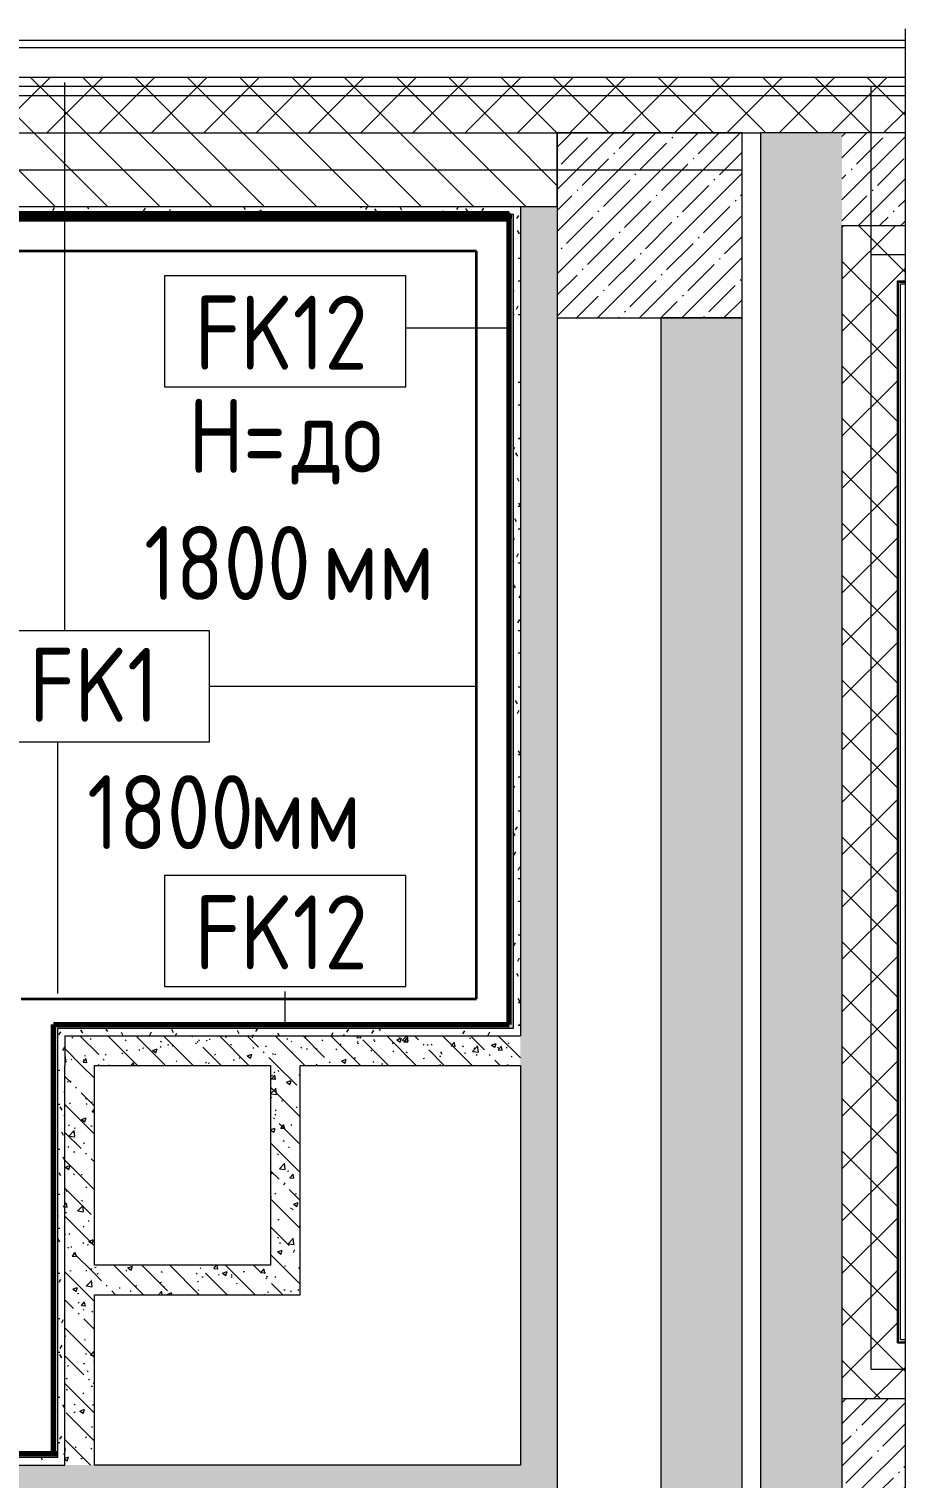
# Model space of a CAD drawing. Header units: millimetres. Extents: x 35157 to 232994, y -8553 to 29000.
# Drawn here: x 82771 to 85141, y 23465 to 27381 of the extents above; entities that cross this region are included whole.
import ezdxf

# ---------------------------------------------------------------- set-up
doc = ezdxf.new("R2010")
doc.units = ezdxf.units.MM
for name, color, linetype, lineweight in [('A-DETL', 7, 'Continuous', 9), ('A-DETL-1', 7, 'Continuous', 35), ('A-DETL-GENF', 7, 'Continuous', 9), ('A-WALL', 7, 'Continuous', 9), ('A-WALL-IDEN', 7, 'Continuous', 9), ('I-WALL', 7, 'Continuous', 9), ('S-COLS', 7, 'Continuous', 9), ('Оси', 7, 'Continuous', 9)]:
    doc.layers.add(name, color=color, linetype=linetype, lineweight=lineweight)
for name, color, linetype, lineweight, true_color in [('A-WALL-1', 7, 'Continuous', 9, 0xc0c0c0), ('G-ANNO-TEXT-1', 7, 'Continuous', 9, 0x3c3c3c), ('I-WALL-15', 7, 'Continuous', 80, 0x3f92ba), ('I-WALL-16', 7, 'Continuous', 70, 0x3f92ba), ('I-WALL-3', 7, 'Continuous', 9, 0x3f92ba), ('I-WALL-5', 7, 'Continuous', 9, 0xc0c0c0), ('S-WALL-ANLY-1', 7, 'Continuous', 5, 0x008040)]:
    doc.layers.add(name, color=color, linetype=linetype, lineweight=lineweight, true_color=true_color)
doc.styles.add('GOST Common', font='GOST_Common.ttf', dxfattribs={"width": 0.9, "height": 200})
pattern_1 = [(45, (0, 0), (-70.71068, 70.71068), []), (135, (0, 0), (-70.71068, -70.71068), [])]
pattern_2 = [(45, (0, 0), (-57.02463, 57.02463), []), (45, (57.025, 0), (-57.02463, 57.02463), [100.806, -20.161, 3.353, -16.808])]
pattern_3 = [(135, (0, 0), (-75.43415, -75.43415), [106.68, -17.78, 3.556, -17.78]), (135, (0, 75.39), (-75.43415, -75.43415), []), (50, (0, 0), (127.52922, -11.15758), [13.335, -146.685]), (355, (0, 0), (-24.66966, 133.74002), [10.668, -117.348]), (100.451, (10.63, -0.93), (102.85973, 122.58178), [11.333, -124.663]), (46.184, (0, 35.56), (189.75516, -29.43036), [20.002, -220.027]), (96.636, (15.81, 33.1), (166.1822, 173.1996), [17, -186.995]), (351.184, (0, 35.56), (166.18393, 173.19757), [16.002, -176.022]), (21, (17.78, 26.67), (106.13027, -71.58603), [13.335, -146.685]), (326, (17.78, 26.67), (43.26188, 128.93175), [10.668, -117.348]), (71.451, (26.62, 20.7), (149.39198, 57.34505), [11.333, -124.663]), (37.5, (0, 0), (2.162228, 59.188357), [3.353, -112.573, 3.353, -115.773, -117.793]), (37.5, (0, 0), (2.162228, 59.188357), [-235.052, 3.353, -114.44]), (7.5, (0, 0), (46.773857, 70.126152), [3.353, -64.567, 3.353, -109.906, -44.894]), (7.5, (0, 0), (46.773857, 70.126152), [-181.178, 3.353, -41.542]), (327.5, (-39.65, 0), (94.91367, -4.010093), [3.353, -41.097, 3.353, -135.331, -184.023]), (327.5, (-39.65, 0), (94.91367, -4.010093), [-183.134, 3.353, -180.67]), (317.5, (-57.43, 0), (103.69057, 17.79882), [3.353, -54.432, 3.353, -88.748, -130.683]), (317.5, (-57.43, 0), (103.69057, 17.79882), [-149.885, 3.353, -127.33])]
pattern_4 = [(0, (0, 0), (121.92, 30.48), [10.058, -81.382, 10.058, -81.382, -487.68]), (0, (0, 0), (121.92, 30.48), [-182.88, 10.058, -172.822, 10.058, -81.382, -213.36]), (0, (0, 0), (121.92, 30.48), [-457.2, 10.058, -50.902, 10.058, -142.342]), (120, (45.72, 15.24), (-87.356454, 90.345817), [10.058, -81.382, 10.058, -81.382, -487.68]), (120, (45.72, 15.24), (-87.356454, 90.345817), [-182.88, 10.058, -172.822, 10.058, -81.382, -213.36]), (120, (45.72, 15.24), (-87.356454, 90.345817), [-457.2, 10.058, -50.902, 10.058, -142.342]), (240, (60.96, 76.2), (-34.563546, -120.825817), [10.058, -81.382, 10.058, -81.382, -487.68]), (240, (60.96, 76.2), (-34.563546, -120.825817), [-182.88, 10.058, -172.822, 10.058, -81.382, -213.36]), (240, (60.96, 76.2), (-34.563546, -120.825817), [-457.2, 10.058, -50.902, 10.058, -142.342])]

# ---------------------------------------------------------------- blocks, each defined once
blk = doc.blocks.new('DET_L_Линия разрыва - М100-32980995-План отделки стен 2 этажа в осях 12-23')
at = {"layer": 'A-DETL-GENF'}
blk.add_line((25000, 0), (12800, 0), dxfattribs=at)
blk = doc.blocks.new('М_стена_0001 - Типоразмер_без рамки-25382661-План отделки стен 2 этажа в осях 12-23')
at = {"layer": 'A-WALL-IDEN'}
for p, q in [((3.258, 1.523), (-3.273, 1.523)), ((-3.273, 1.523), (-3.273, -1.477)), ((3.258, -1.477), (3.258, 1.523)), ((-3.273, -1.477), (3.258, -1.477))]:
    blk.add_line(p, q, dxfattribs=at)

msp = doc.modelspace()

# ---------------------------------------------------------------- hatches: boundary and pattern name
at = {"layer": 'A-WALL'}
h = msp.add_hatch(dxfattribs=at)
h.set_pattern_fill('FP_16', color=256, style=0, pattern_type=2)
h.set_pattern_definition(pattern_1)
h.paths.add_polyline_path([(85140.7, 27200), (85140.7, 27250), (80350, 27250), (80350, 27200), (84736.5, 27200)])
h.paths.add_polyline_path([(76484.7, 27200), (77850, 27200), (77850, 27250), (76340, 27250), (76340, 27200)])
h.paths.add_polyline_path([(74234.2, 27200), (74240, 27200), (74240, 27250), (68860, 27250), (68860, 27200), (73484, 27200)])
h.paths.add_polyline_path([(64955.2, 27200), (65260, 27200), (65260, 27250), (64180, 27250), (64180, 27200)])
h.paths.add_polyline_path([(61040, 27200), (61040, 27250), (59860, 27250), (59860, 27200), (60755.2, 27200)])
h.paths.add_polyline_path([(66732.5, 27200), (67960, 27200), (67960, 27250), (66160, 27250), (66160, 27200)])
h.paths.add_polyline_path([(55909.9, 27200), (57160, 27200), (57160, 27250), (55909.9, 27250)])
h.paths.add_polyline_path([(49660.3, 27200), (50760.2, 27200), (50760.2, 27250), (49660.3, 27250)])
h.paths.add_polyline_path([(48728.6, 27200), (48760.3, 27200), (48760.3, 27250), (47507, 27250), (47507, 27200)])
h.paths.add_polyline_path([(55009.9, 27200), (55009.9, 27250), (53860.2, 27250), (53860.2, 27200), (54729.9, 27200)])
h.paths.add_polyline_path([(44227.6, 27200), (44407, 27200), (44407, 27250), (42010, 27250), (42010, 27200), (42727.2, 27200)])
h = msp.add_hatch(dxfattribs=at)
h.set_pattern_fill('FP_16', color=256, style=0, pattern_type=2)
h.set_pattern_definition(pattern_1)
h.paths.add_polyline_path([(85140.7, 27100), (85140.7, 27200), (80350, 27200), (80350, 27100), (84736.5, 27100)])
h.paths.add_polyline_path([(77250, 27100), (77850, 27100), (77850, 27200), (76340, 27200), (76340, 27100), (77234.8, 27100)])
h.paths.add_polyline_path([(73484, 27100), (74240, 27100), (74240, 27200), (68860, 27200), (68860, 27100), (72733.8, 27100)])
h.paths.add_polyline_path([(66760, 27100), (67960, 27100), (67960, 27200), (66160, 27200), (66160, 27100), (66732.5, 27100)])
h.paths.add_polyline_path([(64955.2, 27100), (65260, 27100), (65260, 27200), (64180, 27200), (64180, 27100)])
h.paths.add_polyline_path([(53860.2, 27100), (55009.9, 27100), (55009.9, 27200), (53860.2, 27200)])
h.paths.add_polyline_path([(60755.2, 27100), (61040, 27100), (61040, 27200), (59860, 27200), (59860, 27100), (60731.2, 27100)])
h.paths.add_polyline_path([(42060, 27100), (44407, 27100), (44407, 27200), (42060, 27200)])
h.paths.add_polyline_path([(55909.9, 27100), (57160, 27100), (57160, 27200), (55909.9, 27200)])
h.paths.add_polyline_path([(50364.8, 27100), (50760.2, 27100), (50760.2, 27200), (49660.3, 27200), (49660.3, 27100), (50228.9, 27100)])
h.paths.add_polyline_path([(47507, 27100), (48760.3, 27100), (48760.3, 27200), (47507, 27200)])
h = msp.add_hatch(dxfattribs=at)
h.set_pattern_fill('FP_16', color=256, style=0, pattern_type=2)
h.set_pattern_definition(pattern_1)
h.paths.add_polyline_path([(84970, 23680), (85120, 23680.8), (85120, 26850), (84970, 26850), (84970, 23680.8)])
h = msp.add_hatch(dxfattribs=at)
h.set_pattern_fill('FP_16', color=256, style=0, pattern_type=2)
h.set_pattern_definition(pattern_1)
h.paths.add_polyline_path([(85120, 26700), (85140.7, 26700.5), (85140.7, 26850), (85120, 26850)])
h = msp.add_hatch(dxfattribs=at)
h.set_pattern_fill('FP_16', color=256, style=0, pattern_type=2)
h.set_pattern_definition(pattern_1)
h.paths.add_polyline_path([(85140.7, 23680), (85140.7, 23830), (85120, 23830), (85120, 23680), (85128, 23680)])
at = {"layer": 'I-WALL'}
h = msp.add_hatch(dxfattribs=at)
h.set_pattern_fill('FP_20', color=256, style=0, pattern_type=2)
h.set_pattern_definition([(135, (0, 0), (-70.71068, -70.71068), [])])
h.paths.add_polyline_path([(84100.7, 26900), (84200, 26900), (84200, 27100), (81150, 27100), (81150, 26900), (84080.7, 26900)])
h.paths.add_polyline_path([(77609.9, 26900), (77850, 26900), (77850, 27100), (77250, 27100), (77250, 26900), (77590, 26900)])
h.paths.add_polyline_path([(80350, 26900), (80650, 26900), (80650, 27100), (80350, 27100), (80350, 26951.2)])
h.paths.add_polyline_path([(72358.8, 26900), (73540, 26900), (73540, 27100), (70810, 27100), (70810, 26900), (72171.2, 26900)])
h.paths.add_polyline_path([(69733.2, 26900), (70310, 26900), (70310, 27100), (68860, 27100), (68860, 26900)])
h.paths.add_polyline_path([(76484.7, 26900), (76750, 26900), (76750, 27100), (76340, 27100), (76340, 26900)])
h.paths.add_polyline_path([(74040, 26900), (74240, 26900), (74240, 27100), (74040, 27100), (74040, 26951.2)])
h.paths.add_polyline_path([(66780, 26900), (67960, 26900), (67960, 27100), (66760, 27100), (66760, 26900)])
h.paths.add_polyline_path([(65260, 26900), (65260, 27100), (64160, 27100), (64160, 26900), (65232.2, 26900)])
h.paths.add_polyline_path([(61060, 26900), (61060, 27100), (59860, 27100), (59860, 26900), (60781, 26900)])
h.paths.add_polyline_path([(57160, 26900), (57160, 27100), (55909.9, 27100), (55909.9, 26900), (56230.2, 26900)])
h.paths.add_polyline_path([(55009.9, 26900), (55009.9, 27100), (53860.2, 27100), (53860.2, 26900), (54781, 26900)])
h.paths.add_polyline_path([(50760.2, 26900), (50760.2, 27100), (50364.8, 27100), (50364.8, 26900)])
h = msp.add_hatch(dxfattribs=at)
h.set_pattern_fill('FP_18', color=256, style=0, pattern_type=2)
h.set_pattern_definition(pattern_2)
h.paths.add_polyline_path([(84750, 18370), (84970, 18370), (84970, 27100), (84750, 27100), (84750, 19943.2)])
h = msp.add_hatch(dxfattribs=at)
h.set_pattern_fill('FP_18', color=256, style=0, pattern_type=2)
h.set_pattern_definition(pattern_2)
h.paths.add_polyline_path([(84970, 26850), (85140.7, 26850.8), (85140.7, 27100), (84970, 27100)])
h = msp.add_hatch(dxfattribs=at)
h.set_pattern_fill('FP_63', color=256, style=0, pattern_type=2)
h.set_pattern_definition(pattern_4)
h.paths.add_polyline_path([(84080.7, 26880), (84080.7, 26900), (81425, 26900), (81425, 26880), (83236.2, 26880)])
h = msp.add_hatch(dxfattribs=at)
h.set_pattern_fill('FP_63', color=256, style=0, pattern_type=2)
h.set_pattern_definition(pattern_4)
h.paths.add_polyline_path([(84080.7, 24660), (84100.7, 24660), (84100.7, 26900), (84080.7, 26900), (84080.7, 24680)])
h = msp.add_hatch(dxfattribs=at)
h.set_pattern_fill('FP_28', color=256, style=0, pattern_type=2)
h.set_pattern_definition(pattern_3)
h.paths.add_polyline_path([(84200, 18800), (84200, 26900), (84100.7, 26900), (84100.7, 18800)])
h = msp.add_hatch(dxfattribs=at)
h.set_pattern_fill('FP_18', color=256, style=0, pattern_type=2)
h.set_pattern_definition(pattern_2)
h.paths.add_polyline_path([(84700, 15150), (84700, 15530), (84480, 15530), (84480, 15150)])
h.paths.add_polyline_path([(84700, 18570), (84700, 18600), (84480, 18600), (84480, 18570)])
h.paths.add_polyline_path([(84488.5, 19100), (84700, 19100), (84700, 22700), (84480, 22700), (84480, 19100)])
h.paths.add_polyline_path([(84700, 23200), (84700, 26600), (84480, 26600), (84480, 23200), (84604.1, 23200)])
h = msp.add_hatch(dxfattribs=at)
h.set_pattern_fill('FP_63', color=256, style=0, pattern_type=2)
h.set_pattern_definition(pattern_4)
h.paths.add_polyline_path([(82868.5, 23520), (82868.5, 24680), (82848.5, 24680), (82848.5, 23520)])
h = msp.add_hatch(dxfattribs=at)
h.set_pattern_fill('FP_63', color=256, style=0, pattern_type=2)
h.set_pattern_definition(pattern_4)
h.paths.add_polyline_path([(82868.5, 24660), (84080.7, 24660), (84080.7, 24680), (82868.5, 24680)])
h = msp.add_hatch(dxfattribs=at)
h.set_pattern_fill('FP_28', color=256, style=0, pattern_type=2)
h.set_pattern_definition(pattern_3)
h.paths.add_polyline_path([(83505.1, 24580), (84100.7, 24580), (84100.7, 24660), (82868.5, 24660), (82868.5, 24580), (83425.1, 24580)])
h = msp.add_hatch(dxfattribs=at)
h.set_pattern_fill('FP_28', color=256, style=0, pattern_type=2)
h.set_pattern_definition(pattern_3)
h.paths.add_polyline_path([(82948.5, 23500), (82948.5, 24580), (82868.5, 24580), (82868.5, 23500)])
h = msp.add_hatch(dxfattribs=at)
h.set_pattern_fill('FP_28', color=256, style=0, pattern_type=2)
h.set_pattern_definition(pattern_3)
h.paths.add_polyline_path([(83425.1, 24040), (83505.1, 24040), (83505.1, 24580), (83425.1, 24580)])
h = msp.add_hatch(dxfattribs=at)
h.set_pattern_fill('FP_28', color=256, style=0, pattern_type=2)
h.set_pattern_definition(pattern_3)
h.paths.add_polyline_path([(83505.1, 23960), (83505.1, 24040), (82948.5, 24040), (82948.5, 23960), (83236.2, 23960)])
h = msp.add_hatch(dxfattribs=at)
h.set_pattern_fill('FP_18', color=256, style=0, pattern_type=2)
h.set_pattern_definition(pattern_2)
h.paths.add_polyline_path([(85140.7, 23430), (85140.7, 23680), (84970, 23680), (84970, 23430)])
h = msp.add_hatch(dxfattribs=at)
h.set_pattern_fill('FP_28', color=256, style=0, pattern_type=2)
h.set_pattern_definition(pattern_3)
h.paths.add_polyline_path([(84100.7, 23420), (84100.7, 23500), (81150, 23500), (81150, 23420), (84080.7, 23420)])
h = msp.add_hatch(dxfattribs=at)
h.set_pattern_fill('FP_63', color=256, style=0, pattern_type=2)
h.set_pattern_definition(pattern_4)
h.paths.add_polyline_path([(81170, 23500), (82868.5, 23500), (82868.5, 23520), (81170, 23520)])
at = {"layer": 'I-WALL-3'}
for points in [[(83236.2, 26869), (84069.7, 26869), (84069.7, 26880), (81420, 26880), (81420, 26869), (82486, 26869)], [(84069.7, 24680), (84080.7, 24680), (84080.6, 26880), (84069.7, 26880), (84069.7, 24691)], [(82848.5, 23531), (82848.5, 24691), (82837.5, 24691), (82837.5, 23531)], [(84069.7, 24680), (84069.7, 24691), (82848.5, 24691), (82848.5, 24680), (83236.2, 24680)], [(82848.5, 23520), (82848.5, 23531), (81181, 23531), (81181, 23520), (81735.8, 23520)]]:
    msp.add_hatch(color=256, dxfattribs=at).paths.add_polyline_path(points)
at = {"layer": 'S-COLS'}
h = msp.add_hatch(dxfattribs=at)
h.set_pattern_fill('FP_18', color=256, style=0, pattern_type=2)
h.set_pattern_definition(pattern_2)
h.paths.add_polyline_path([(84700, 26600), (84700, 27100), (84200, 27100), (84200, 26600)])

# ---------------------------------------------------------------- linework, layer by layer
at = {"layer": 'A-DETL'}
for p, q in [((82868.5, 25754.5), (82868.5, 27236.1)), ((83259.6, 25754.5), (82606.5, 25754.5)), ((83259.6, 25454.5), (83259.6, 25754.5)), ((83259.6, 25604.5), (83982, 25604.5)), ((82606.5, 25454.5), (83259.6, 25454.5)), ((82848.5, 25454.5), (82848.5, 24774.5))]:
    msp.add_line(p, q, dxfattribs=at)
at = {"layer": 'A-DETL-1'}
for p, q in [((83982, 26780), (81562, 26780)), ((83982, 24760), (83982, 26780)), ((82750, 24760), (83982, 24760))]:
    msp.add_line(p, q, dxfattribs=at)
at = {"layer": 'A-WALL'}
for p, q in [((85140.7, 27330), (80350, 27330)), ((85140.7, 27250), (80350, 27250)), ((85140.7, 27200), (80350, 27200)), ((80350, 27100), (84750, 27100)), ((84200, 26900), (81425, 26900)), ((84100.7, 26900), (84100.7, 24660)), ((84970, 26850), (85128, 26850)), ((85120, 23830), (85120, 26700)), ((85120, 26700), (85140.7, 26700)), ((85123, 23833), (85123, 26697)), ((85123, 26697), (85140.7, 26697)), ((82868.5, 24660), (84100.7, 24660)), ((82868.5, 23500), (82868.5, 24580)), ((85120, 23830), (85140.7, 23830)), ((85123, 23833), (85140.7, 23833)), ((81150, 23500), (82868.5, 23500))]:
    msp.add_line(p, q, dxfattribs=at)
at = {"layer": 'A-WALL-1'}
for p, q in [((85140.7, 27350), (57160, 27350)), ((85128, 23838), (85128, 26692)), ((85128, 26692), (85140.7, 26692)), ((85140.7, 23838), (85128, 23838)), ((84970, 23680), (85140.7, 23680))]:
    msp.add_line(p, q, dxfattribs=at)
at = {"layer": 'A-WALL-IDEN'}
for p, q in [((84075.2, 26572.3), (83790.8, 26572.3)), ((83464.2, 24685.5), (83464.2, 24779.8))]:
    msp.add_line(p, q, dxfattribs=at)
at = {"layer": 'I-WALL-15'}
for p, q in [((84069.7, 26880), (81420, 26880)), ((81431, 26869), (84069.7, 26869)), ((84069.7, 26869), (84069.7, 26880))]:
    msp.add_line(p, q, dxfattribs=at)
at = {"layer": 'I-WALL-16'}
for p, q in [((84069.7, 24691), (84069.7, 26869)), ((82837.5, 23531), (82837.5, 24691)), ((82837.5, 24691), (84069.7, 24691)), ((81181, 23531), (82848.5, 23531))]:
    msp.add_line(p, q, dxfattribs=at)
at = {"layer": 'I-WALL-5'}
for p, q in [((84200, 26900), (84200, 27100)), ((84750, 27100), (84750, 18370)), ((85140.7, 27100), (84750, 27100)), ((84069.7, 26880), (84080.7, 26880)), ((84080.7, 26880), (84080.7, 24680)), ((84200.7, 26900), (84200, 26900)), ((84200.7, 23200), (84200.7, 26900)), ((84970, 26850), (84970, 23430)), ((85128, 26850), (85140.7, 26850)), ((84480, 26600), (84480, 23200)), ((84700, 26600), (84480, 26600)), ((84700, 23200), (84700, 26600)), ((82848.5, 24680), (82848.5, 23520)), ((84080.7, 24680), (82848.5, 24680)), ((82868.5, 24660), (82868.5, 24580)), ((82948.5, 24580), (83425.1, 24580)), ((82948.5, 24040), (82948.5, 24580)), ((83425.1, 24580), (83425.1, 24040)), ((83505.1, 24580), (84100.7, 24580)), ((83505.1, 23960), (83505.1, 24580)), ((84100.7, 24580), (84100.7, 23500)), ((83425.1, 24040), (82948.5, 24040)), ((82948.5, 23500), (82948.5, 23960)), ((82948.5, 23960), (83505.1, 23960)), ((82848.5, 23520), (81181, 23520)), ((84100.7, 23500), (82948.5, 23500))]:
    msp.add_line(p, q, dxfattribs=at)
at = {"layer": 'S-COLS'}
for p, q in [((84700, 27100), (84200, 27100)), ((84200, 27100), (84200, 26900)), ((84700, 26600), (84700, 27100)), ((84200, 26900), (84200, 26600)), ((84200, 26600), (84700, 26600))]:
    msp.add_line(p, q, dxfattribs=at)
at = {"layer": 'S-WALL-ANLY-1'}
for p, q in [((85140.7, 27225), (80350, 27225)), ((85049, 23759), (85049, 27225)), ((85049, 26771), (85140.7, 26771)), ((85049, 23759), (85140.7, 23759))]:
    msp.add_line(p, q, dxfattribs=at)
at = {"layer": 'Оси'}
msp.add_line((82200, 27000), (84700, 27000), dxfattribs=at)

# ---------------------------------------------------------------- block references
at = {"layer": 'A-DETL-GENF', "rotation": 90.00000000000031}
msp.add_blockref('DET_L_Линия разрыва - М100-32980995-План отделки стен 2 этажа в осях 12-23', (85140.7, 2380.8), dxfattribs=at)
at = {"layer": 'A-WALL-IDEN', "xscale": 99.99999999999993, "yscale": 99.99999999999993, "zscale": 99.99999999999993}
for p in [(83465, 26561.8), (83465, 24941.3)]:
    msp.add_blockref('М_стена_0001 - Типоразмер_без рамки-25382661-План отделки стен 2 этажа в осях 12-23', p, dxfattribs=at)

# ---------------------------------------------------------------- texts
at = {"layer": 'A-WALL-IDEN', "char_height": 200, "width": 606.076, "attachment_point": 1, "style": 'GOST Common'}
for insert in [(83219.5, 26659.9), (83219.5, 25039.4)]:
    msp.add_mtext('FK12', dxfattribs=dict(at, insert=insert))
at = {"layer": 'G-ANNO-TEXT-1', "char_height": 200, "attachment_point": 1, "style": 'GOST Common'}
for s, insert, width in [('\\fGOST Common|b0|i0|c204|p34|;\\W.9;Н', (83201.7, 26381.5), 180.38), ('\\fGOST Common|b0|i0|c204|p34|;\\W.9; ', (83743.5, 26381.5), 79.367), ('до', (83481.5, 26381.5), 317.468), ('\\fGOST Common|b0|i0|c204|p34|;\\W.9;=', (83350.6, 26381.5), 158.734), ('1800', (83082.7, 26037.6), 584.43), ('мм', (83564.9, 26037.6), 360.759), ('FK1', (82771.9, 25708.3), 447.342), (' 1800', (82819.5, 25364.3), 663.797), ('мм', (83367.2, 25364.3), 360.759)]:
    msp.add_mtext(s, dxfattribs=dict(at, insert=insert, width=width))

doc.saveas('drawing.dxf')
